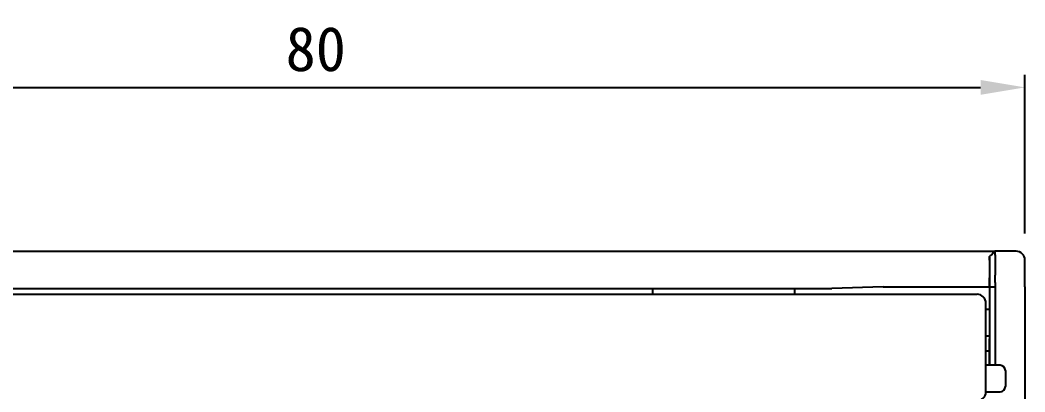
# Model space of a CAD drawing. Header units: millimetres. Extents: x 1618 to 2314, y 422 to 652.
# Drawn here: x 2034.3 to 2091, y 571.1 to 592.1 of the extents above; entities that cross this region are included whole.
import ezdxf

# ---------------------------------------------------------------- set-up
doc = ezdxf.new("R2010")
doc.units = ezdxf.units.MM
doc.dimstyles.get("Standard").update_dxf_attribs({"dimtxt": 0.18, "dimasz": 0.18, "dimexe": 0.18, "dimexo": 0.0625, "dimgap": 0.09, "dimtad": 0, "dimtih": 1, "dimtoh": 1, "dimdec": 4, "dimzin": 0, "dimdsep": 46, "dimtxsty": 'Standard', "dimcen": 0.09, "dimadec": 0, "dimazin": 0, "dimtfac": 1, "dimtdec": 4, "dimtofl": 0, "dimtmove": 0, "dimatfit": 3, "dimfxl": 1, "dimtolj": 1, "dimtzin": 0, "dimarcsym": 0})

# ---------------------------------------------------------------- blocks, each defined once
blk = doc.blocks.new('*D19')
at = {"color": 4, "lineweight": -2, "transparency": 16777216}
for p, q in [((2010.952, 580.036), (2010.952, 588.969)), ((2090.952, 580.036), (2090.952, 588.969)), ((2013.452, 588.269), (2088.452, 588.269))]:
    blk.add_line(p, q, dxfattribs=at)
at = {"color": 4, "transparency": 16777216}
for points in [[(2013.452, 588.686), (2013.452, 587.852), (2010.952, 588.269)], [(2088.452, 588.686), (2088.452, 587.852), (2090.952, 588.269)]]:
    blk.add_solid(points, dxfattribs=at)
at = {"layer": 'DEFPOINTS', "color": 0, "transparency": 16777216}
for p in [(2090.952, 588.269), (2010.952, 578.536), (2090.952, 578.536)]:
    blk.add_point(p, dxfattribs=at)
at = {"color": 4, "transparency": 16777216, "insert": (2050.952, 590.419), "char_height": 2.5, "attachment_point": 5}
blk.add_mtext('\\A1;80', dxfattribs=at)

msp = doc.modelspace()

# ---------------------------------------------------------------- linework, layer by layer
for p, q in [((2012.608, 579.036), (2089.261, 579.036)), ((2088.963, 578.736), (2088.962, 578.736)), ((2089.261, 579.036), (2089.262, 579.036)), ((2090.452, 579.036), (2089.263, 579.036)), ((2088.963, 578.536), (2088.963, 577.534)), ((2090.952, 577.036), (2090.952, 578.536)), ((2082.952, 577.03), (2080.056, 576.945)), ((2088.957, 577.03), (2088.961, 577.034)), ((2088.957, 577.03), (2088.957, 575.924)), ((2088.969, 572.611), (2088.969, 577.036)), ((2089.269, 577.036), (2089.269, 572.611)), ((2090.952, 577.036), (2090.952, 543.036)), ((2013.652, 576.611), (2088.252, 576.611)), ((2031.952, 576.942), (2069.952, 576.942)), ((2069.952, 576.942), (2069.952, 576.611)), ((2069.952, 576.942), (2077.952, 576.942)), ((2077.952, 576.942), (2077.952, 576.611)), ((2077.952, 576.942), (2079.063, 576.942)), ((2088.752, 572.611), (2088.752, 576.111)), ((2088.964, 575.917), (2088.957, 575.924)), ((2088.966, 575.761), (2088.752, 575.761)), ((2088.752, 574.261), (2088.966, 574.261)), ((2088.957, 574.098), (2088.964, 574.105)), ((2088.957, 573.411), (2088.957, 574.098)), ((2088.957, 573.411), (2088.751, 573.411)), ((2089.552, 572.611), (2088.752, 572.611)), ((2088.752, 571.111), (2088.752, 572.611)), ((2088.959, 572.611), (2088.959, 572.911)), ((2089.852, 572.311), (2089.852, 571.411)), ((2088.752, 571.111), (2089.552, 571.111))]:
    msp.add_line(p, q)
for centre, radius, start, end in [((2090.452, 578.536), 0.5, 0, 90), ((2088.252, 576.111), 0.5, 0, 90), ((2089.552, 572.311), 0.3, 0, 90), ((2089.552, 571.411), 0.3, 270, 0), ((2088.252, 571.111), 0.5, 270, 0)]:
    msp.add_arc(centre, radius, start, end)
for centre, major_axis, ratio, start_param, end_param in [((2088.961, 578.536), (0, 0.5), 0.003491, 4.712389, 5.123906), ((2088.761, 578.536), (0.5, 0.5), 0.001745, 5.370005, 6.284931), ((2088.961, 577.534), (0, 0.5), 0.003491, 3.145083, 4.712389), ((2079.063, 576.945), (1, 0), 0.003491, 4.712389, 6.16562), ((2088.964, 575.011), (0, 0.9), 0.003491, 3.141609, 6.283166), ((2088.957, 572.911), (0, 0.5), 0.003491, 4.712389, 6.283185)]:
    msp.add_ellipse(centre, major_axis=major_axis, ratio=ratio, start_param=start_param, end_param=end_param)
for points, degree in [([(2089.27, 579.043), (2088.963, 578.736)], 1), ([(2088.969, 577.036), (2088.969, 577.717), (2088.965, 578.754), (2088.963, 578.736)], 2), ([(2082.952, 577.03), (2086.263, 577.03)], 1), ([(2086.263, 577.03), (2088.957, 577.03)], 1), ([(2088.969, 577.036), (2089.269, 577.036)], 1)]:
    msp.add_open_spline(points, degree=degree)
msp.add_open_spline([(2089.263, 579.036), (2089.26, 579.036), (2089.259, 579.023), (2089.259, 578.991), (2089.259, 578.984), (2089.26, 578.968), (2089.26, 578.959), (2089.261, 578.931), (2089.263, 578.887), (2089.265, 578.831), (2089.266, 578.785), (2089.266, 578.769), (2089.267, 578.735), (2089.268, 578.717), (2089.27, 578.626), (2089.271, 578.543), (2089.271, 578.405), (2089.271, 578.356), (2089.271, 578.28), (2089.271, 578.254), (2089.27, 578.201), (2089.27, 578.174), (2089.269, 578.038), (2089.267, 577.923), (2089.265, 577.772), (2089.265, 577.741), (2089.265, 577.679), (2089.264, 577.648), (2089.264, 577.553), (2089.263, 577.49), (2089.264, 577.298), (2089.265, 577.168), (2089.269, 577.036)], degree=3, knots=[0, 0, 0, 0, 0.125, 0.125, 0.15625, 0.15625, 0.1875, 0.1875, 0.25, 0.3125, 0.3125, 0.34375, 0.34375, 0.375, 0.375, 0.5, 0.5, 0.5625, 0.5625, 0.59375, 0.59375, 0.625, 0.625, 0.75, 0.75, 0.78125, 0.78125, 0.8125, 0.8125, 0.875, 0.875, 1, 1, 1, 1])

# ---------------------------------------------------------------- dimensions: what is measured, and where the dimension line sits
at = {"color": 0}
dim = msp.add_linear_dim(base=(2090.952, 588.269), p1=(2010.952, 578.536), p2=(2090.952, 578.536), dimstyle='Standard', override={"dimtxt": 2.5, "dimasz": 2.5, "dimexe": 0.7, "dimexo": 1.5, "dimgap": 0.9, "dimtad": 1, "dimtih": 0, "dimtoh": 0, "dimdec": 1, "dimzin": 8, "dimcen": 2.5, "dimclrd": 4, "dimclre": 4, "dimclrt": 4, "dimtofl": 1}, dxfattribs=at)
dim.commit()
dim.dimension.update_dxf_attribs({"geometry": '*D19', "text_midpoint": (2050.952, 590.419)})

doc.saveas('drawing.dxf')
